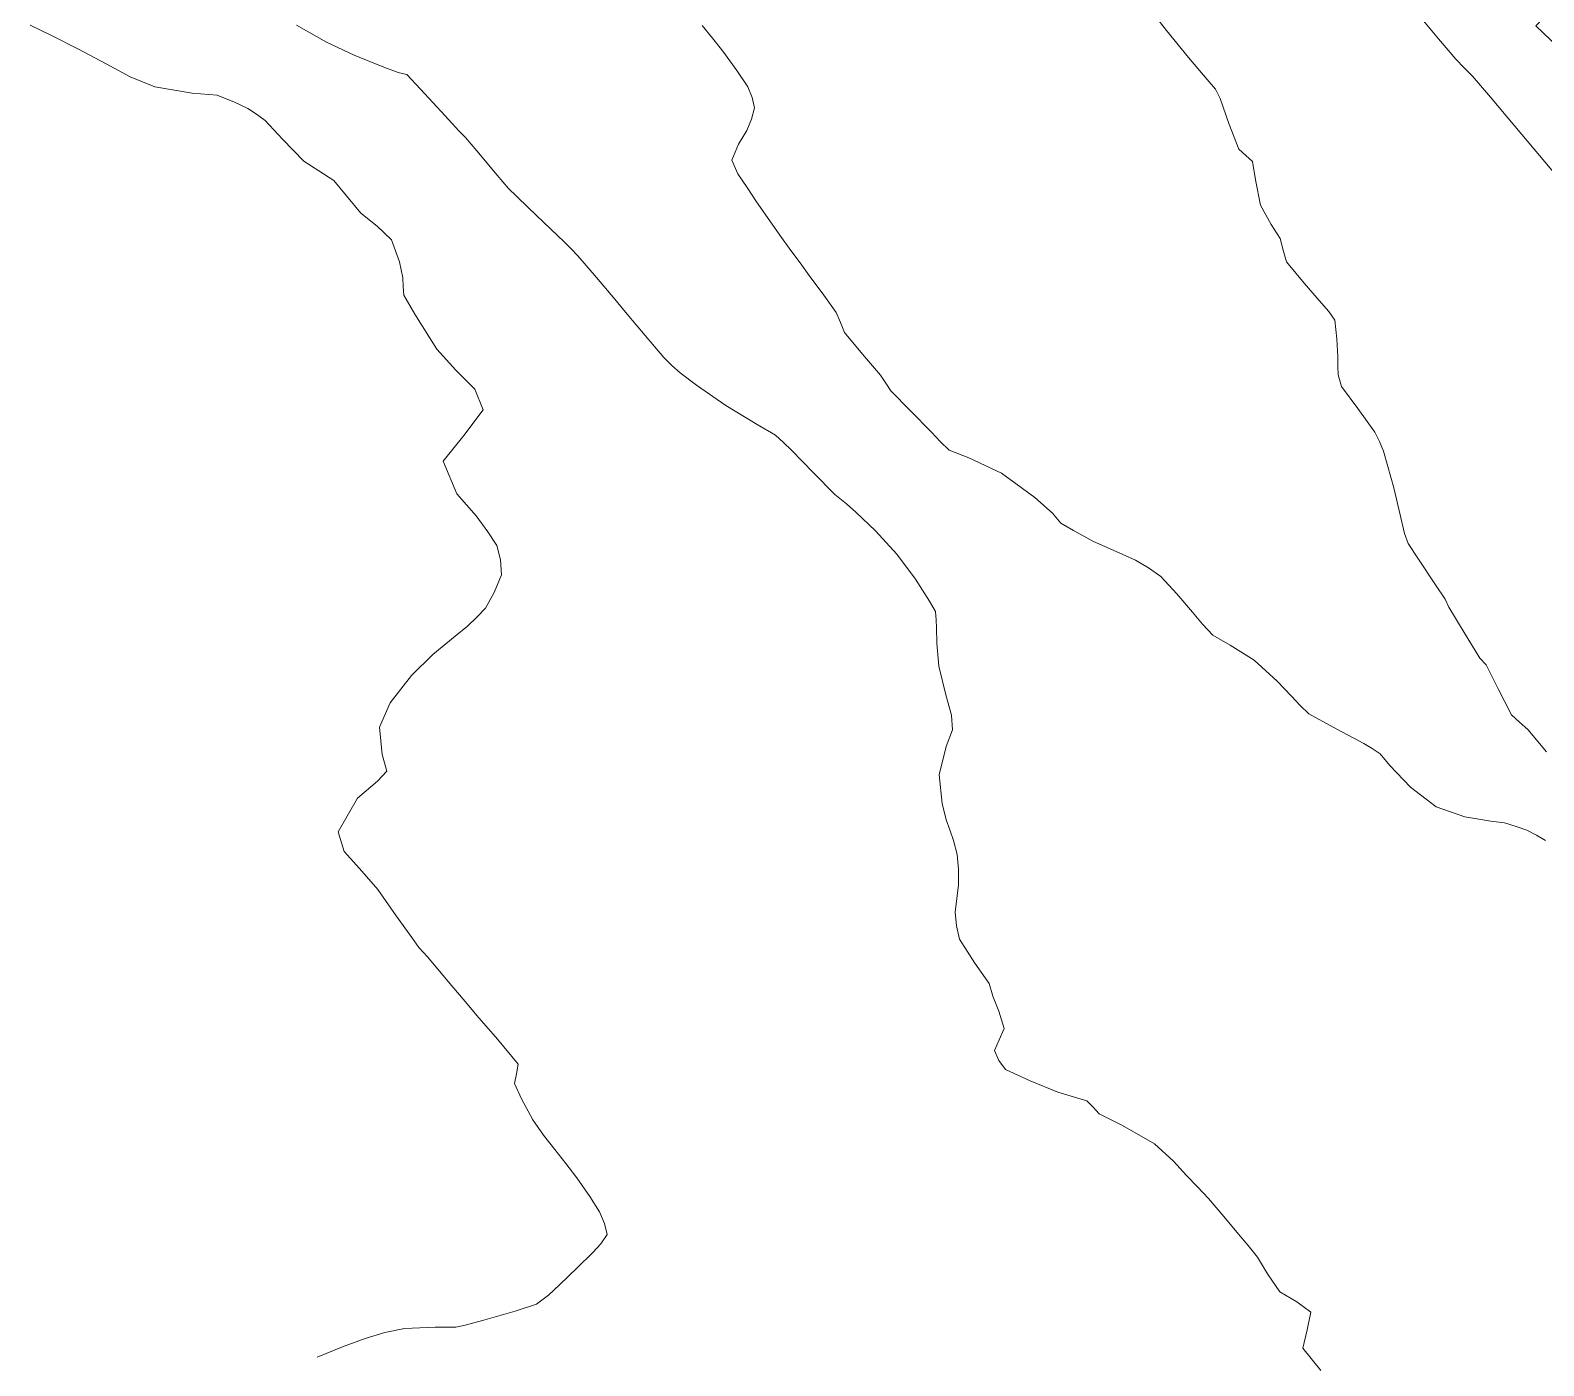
# Model space of a CAD drawing. Header units: metres. Extents: x 354768 to 355417, y 9249536 to 9250102.
# Drawn here: x 354842.03 to 354851.92, y 9249808.39 to 9249817.13 of the extents above; entities that cross this region are included whole.
import ezdxf

# ---------------------------------------------------------------- set-up
doc = ezdxf.new("R2010")
doc.units = ezdxf.units.M
doc.header["$LTSCALE"] = 0.25
doc.layers.add('ARQ-BASE', color=8, linetype='CONTINUOUS', lineweight=13)
doc.layers.add('ARQ-VEREDA', color=9, linetype='CONTINUOUS', lineweight=9)
doc.layers.add('CURVAS', color=33, linetype='CONTINUOUS', lineweight=13, true_color=0xb08860)

# ---------------------------------------------------------------- blocks, each defined once
blk = doc.blocks.new('ARQUITECTURA_BASE')
at = {"layer": 'ARQ-VEREDA'}
blk.add_lwpolyline([(354851.8703, 9249817.1578), (354854.1823, 9249814.9454), (354855.0119, 9249815.8124), (354852.6999, 9249818.0248), (354851.8703, 9249817.1578)], close=True, dxfattribs=at)
blk = doc.blocks.new('CURVAS_DE_NIVEL')
at = {"layer": 'CURVAS'}
for points in [[(354842.0262, 9249817.1619), (354842.1644, 9249817.0938), (354842.3373, 9249817.0078), (354842.5234, 9249816.9085), (354842.6801, 9249816.8228), (354842.8399, 9249816.7576), (354843.0852, 9249816.7175), (354843.2473, 9249816.7041), (354843.3625, 9249816.6587), (354843.4485, 9249816.6167), (354843.5066, 9249816.5788), (354843.5625, 9249816.5378), (354843.6756, 9249816.416), (354843.8156, 9249816.2722), (354843.9137, 9249816.2091), (354844.0105, 9249816.1448), (354844.095, 9249816.0459), (354844.1884, 9249815.9325), (354844.2951, 9249815.8473), (354844.3877, 9249815.7578), (354844.4412, 9249815.6126), (354844.462, 9249815.5092), (354844.4652, 9249815.4522), (354844.4698, 9249815.396), (354844.5406, 9249815.2704), (354844.6851, 9249815.0433), (354844.8099, 9249814.9061), (354844.9332, 9249814.7812), (354844.9884, 9249814.645), (354844.8606, 9249814.4783), (354844.7265, 9249814.3096), (354844.8158, 9249814.0972), (354844.9423, 9249813.9522), (354845.018, 9249813.8485), (354845.0768, 9249813.758), (354845.1015, 9249813.6634), (354845.1075, 9249813.5674), (354845.06, 9249813.4515), (354845.0021, 9249813.3487), (354844.9458, 9249813.2885), (354844.8853, 9249813.2315), (354844.8037, 9249813.1661), (354844.6585, 9249813.0454), (354844.5194, 9249812.9079), (354844.3798, 9249812.7288), (354844.3093, 9249812.571), (354844.3274, 9249812.3909), (354844.3588, 9249812.2824), (354844.296, 9249812.2173), (354844.1667, 9249812.1046), (354844.0397, 9249811.8852), (354844.0792, 9249811.7575), (354844.1792, 9249811.646), (354844.2992, 9249811.5073), (354844.4192, 9249811.3368), (354844.521, 9249811.1937), (354844.5672, 9249811.1296), (354844.6232, 9249811.0674), (354844.7584, 9249810.9071), (354844.8932, 9249810.747), (354844.9454, 9249810.6851), (354845.0807, 9249810.5294), (354845.2155, 9249810.3647), (354845.2052, 9249810.3029), (354845.1932, 9249810.2401), (354845.2386, 9249810.1381), (354845.3122, 9249810.0016), (354845.3824, 9249809.9016), (354845.4555, 9249809.8072), (354845.5282, 9249809.7151), (354845.5999, 9249809.6223), (354845.6849, 9249809.5), (354845.7484, 9249809.4002), (354845.7806, 9249809.3239), (354845.7984, 9249809.2505), (354845.7571, 9249809.1912), (354845.7044, 9249809.1346), (354845.6029, 9249809.0332), (354845.4875, 9249808.9222), (354845.4145, 9249808.8545), (354845.3367, 9249808.795), (354845.1968, 9249808.7495), (354844.983, 9249808.6899), (354844.8697, 9249808.6594), (354844.8097, 9249808.6444), (354844.6742, 9249808.6455), (354844.4736, 9249808.6377), (354844.3441, 9249808.6107), (354844.2171, 9249808.5716), (354844.0686, 9249808.5158), (354843.9032, 9249808.4495)], [(354843.7679, 9249817.1623), (354843.9623, 9249817.0497), (354844.1449, 9249816.9663), (354844.3385, 9249816.8875), (354844.4308, 9249816.8517), (354844.488, 9249816.839), (354844.5769, 9249816.7436), (354844.7389, 9249816.5679), (354844.8277, 9249816.4714), (354844.8721, 9249816.4262), (354844.9456, 9249816.3389), (354845.0794, 9249816.1801), (354845.1536, 9249816.0922), (354845.2054, 9249816.0429), (354845.2848, 9249815.9668), (354845.4299, 9249815.8273), (354845.5164, 9249815.7441), (354845.5623, 9249815.6992), (354845.6076, 9249815.6538), (354845.7279, 9249815.5117), (354845.8475, 9249815.3692), (354845.8887, 9249815.3204), (354845.9298, 9249815.2715), (354846.0477, 9249815.1307), (354846.1698, 9249814.9869), (354846.2221, 9249814.9361), (354846.2762, 9249814.8872), (354846.3821, 9249814.8069), (354846.5735, 9249814.6733), (354846.7794, 9249814.5489), (354846.8995, 9249814.4792), (354846.9522, 9249814.4315), (354847.0034, 9249814.3817), (354847.1485, 9249814.2326), (354847.2863, 9249814.0914), (354847.3633, 9249814.0311), (354847.4247, 9249813.9764), (354847.553, 9249813.8542), (354847.693, 9249813.7019), (354847.8144, 9249813.5387), (354847.907, 9249813.3949), (354847.9463, 9249813.3255), (354847.9502, 9249813.2727), (354847.9513, 9249813.2189), (354847.9551, 9249813.1191), (354847.9681, 9249812.9688), (354848.0127, 9249812.7817), (354848.049, 9249812.6474), (354848.0555, 9249812.5517), (354848.0152, 9249812.4441), (354847.9701, 9249812.259), (354847.9887, 9249812.0708), (354848.0145, 9249811.9643), (354848.0395, 9249811.8982), (354848.0621, 9249811.8293), (354848.0878, 9249811.7376), (354848.0952, 9249811.6403), (354848.0966, 9249811.5385), (354848.0845, 9249811.4495), (354848.0742, 9249811.3607), (354848.0829, 9249811.2707), (354848.1027, 9249811.1832), (354848.2036, 9249811.0273), (354848.2962, 9249810.8939), (354848.3208, 9249810.8098), (354848.359, 9249810.7122), (354848.3939, 9249810.5987), (354848.361, 9249810.524), (354848.3302, 9249810.4541), (354848.3601, 9249810.3897), (354848.4037, 9249810.3305), (354848.5635, 9249810.2563), (354848.7454, 9249810.1817), (354848.8532, 9249810.1499), (354848.9353, 9249810.1248), (354848.9761, 9249810.0834), (354849.0164, 9249810.0408), (354849.1686, 9249809.9638), (354849.3782, 9249809.8441), (354849.5008, 9249809.731), (354849.5858, 9249809.6375), (354849.6584, 9249809.5626), (354849.7296, 9249809.4864), (354849.8299, 9249809.3685), (354849.9258, 9249809.2537), (354849.9899, 9249809.1796), (354850.0519, 9249809.1041), (354850.1156, 9249808.9949), (354850.1968, 9249808.8757), (354850.3088, 9249808.8107), (354850.3986, 9249808.7425), (354850.3753, 9249808.6279), (354850.3475, 9249808.5081), (354850.4655, 9249808.3631)], [(354846.4202, 9249817.1599), (354846.487, 9249817.0761), (354846.554, 9249816.9925), (354846.6457, 9249816.8661), (354846.7191, 9249816.7579), (354846.7457, 9249816.6895), (354846.7629, 9249816.6199), (354846.7423, 9249816.5473), (354846.7124, 9249816.4723), (354846.6575, 9249816.3824), (354846.6129, 9249816.2778), (354846.6529, 9249816.1882), (354846.7142, 9249816.0998), (354846.7753, 9249816.0067), (354846.8463, 9249815.9031), (354846.9276, 9249815.7884), (354847.0004, 9249815.6871), (354847.0596, 9249815.606), (354847.1189, 9249815.525), (354847.2144, 9249815.3964), (354847.2962, 9249815.2825), (354847.3234, 9249815.2162), (354847.3512, 9249815.1504), (354847.4691, 9249815.0089), (354847.5855, 9249814.8724), (354847.6195, 9249814.8209), (354847.6538, 9249814.7698), (354847.7817, 9249814.6383), (354847.9188, 9249814.4994), (354847.9748, 9249814.4389), (354848.0337, 9249814.3826), (354848.163, 9249814.3315), (354848.3769, 9249814.2317), (354848.5939, 9249814.0716), (354848.7098, 9249813.9701), (354848.7649, 9249813.9048), (354848.8476, 9249813.8557), (354848.9783, 9249813.7842), (354849.1256, 9249813.7192), (354849.2535, 9249813.6626), (354849.3386, 9249813.6121), (354849.4189, 9249813.5549), (354849.5231, 9249813.4411), (354849.6251, 9249813.322), (354849.6904, 9249813.2441), (354849.7596, 9249813.171), (354849.8711, 9249813.1071), (354850.0295, 9249813.009), (354850.1805, 9249812.8701), (354850.2723, 9249812.7725), (354850.3284, 9249812.7128), (354850.3868, 9249812.6562), (354850.57, 9249812.5558), (354850.7459, 9249812.4631), (354850.7998, 9249812.4298), (354850.8525, 9249812.3948), (354850.9163, 9249812.3203), (354851.0503, 9249812.1777), (354851.2187, 9249812.0496), (354851.4055, 9249811.9825), (354851.5759, 9249811.9543), (354851.6667, 9249811.944), (354851.7417, 9249811.9206), (354851.8121, 9249811.8958), (354851.8741, 9249811.8634), (354851.9348, 9249811.8285)], [(354849.3376, 9249817.2777), (354849.4549, 9249817.1259), (354849.5991, 9249816.9508), (354849.7228, 9249816.8065), (354849.7772, 9249816.7436), (354849.8061, 9249816.6811), (354849.8643, 9249816.5193), (354849.9286, 9249816.3501), (354849.9741, 9249816.3099), (354850.0184, 9249816.2693), (354850.037, 9249816.1493), (354850.0706, 9249815.9832), (354850.1405, 9249815.8578), (354850.1986, 9249815.7673), (354850.2192, 9249815.6899), (354850.2414, 9249815.6138), (354850.3554, 9249815.4747), (354850.4703, 9249815.3423), (354850.5164, 9249815.2883), (354850.557, 9249815.2321), (354850.5692, 9249815.1107), (354850.5752, 9249814.993), (354850.5764, 9249814.9305), (354850.5779, 9249814.8754), (354850.6005, 9249814.7981), (354850.7061, 9249814.6544), (354850.8183, 9249814.5001), (354850.8476, 9249814.4381), (354850.8739, 9249814.3747), (354850.9036, 9249814.276), (354850.9425, 9249814.1347), (354850.984, 9249813.9578), (354851.0113, 9249813.8365), (354851.037, 9249813.7718), (354851.1001, 9249813.6754), (354851.2145, 9249813.5017), (354851.277, 9249813.4066), (354851.3023, 9249813.3546), (354851.4031, 9249813.1884), (354851.5045, 9249813.0223), (354851.5452, 9249812.9787), (354851.6236, 9249812.8207), (354851.7121, 9249812.6498), (354851.7642, 9249812.6017), (354851.8182, 9249812.5549), (354851.9407, 9249812.408)], [(354851.1251, 9249817.2021), (354851.2335, 9249817.0717), (354851.3469, 9249816.9389), (354851.4022, 9249816.8836), (354851.4574, 9249816.8283), (354851.5743, 9249816.6905), (354851.6878, 9249816.555), (354851.7337, 9249816.5005), (354851.7797, 9249816.446), (354851.8952, 9249816.3097), (354852.01, 9249816.1727)]]:
    blk.add_lwpolyline(points, dxfattribs=at)

msp = doc.modelspace()

# ---------------------------------------------------------------- block references
at = {"layer": 'ARQ-BASE'}
msp.add_blockref('ARQUITECTURA_BASE', (0, 0), dxfattribs=at)
at = {"layer": 'CURVAS'}
msp.add_blockref('CURVAS_DE_NIVEL', (0, 0), dxfattribs=at)

doc.saveas('drawing.dxf')
